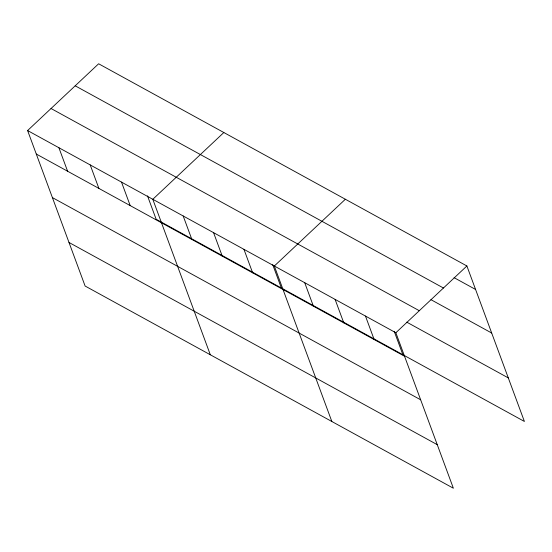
<?xml version="1.0" encoding="UTF-8"?>
<svg xmlns="http://www.w3.org/2000/svg" width="552" height="552" viewBox="0 0 552 552"><rect width="100%" height="100%" fill="white"/><g stroke="black" fill="none" stroke-linecap="round" stroke-linejoin="round"><path stroke-width="0.83" d="M27.6 130.548L395.853 332.746L453.364 488.223L85.111 286.026L27.6 130.548L98.635 63.777L466.888 265.974L524.4 421.452L156.147 219.254L147.494 195.863M223.843 132.521L152.807 199.293L210.319 354.77M345.366 199.251L274.33 266.023L331.842 421.5M395.853 332.746L466.888 265.974M454.089 277.67L475.576 289.469M75.196 85.808L443.442 288.006M430.926 299.66L491.687 333.022M51.039 108.509L419.292 310.714M406.769 322.161L508.288 377.899M36.287 154.036L404.54 356.233M52.399 197.595L420.652 399.793M69 242.466L437.253 444.671M394.225 331.338L402.877 354.729M365.472 316.061L374.159 339.556M335.092 299.384L343.779 322.872M304.711 282.7L313.398 306.194M272.702 264.608L281.354 288.006M243.95 249.338L252.637 272.833M213.569 232.654L222.256 256.149M183.188 215.977L191.875 239.464M121.502 182.105L130.196 205.599M90.204 164.917L98.891 188.411M58.898 147.736L67.592 171.224"/></g></svg>
